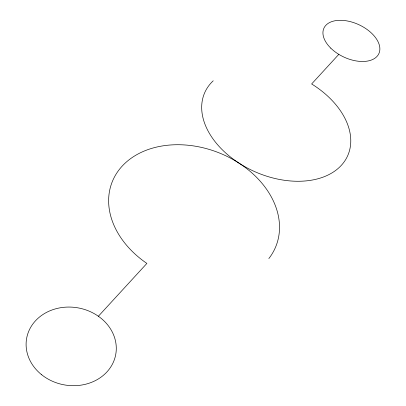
<?xml version="1.0" encoding="UTF-8"?>
<svg xmlns="http://www.w3.org/2000/svg" width="406" height="406" viewBox="0 0 406 406"><rect width="100%" height="100%" fill="white"/><g stroke="black" fill="none" stroke-linecap="round" stroke-linejoin="round"><path stroke-width="0.61" d="M98.369 316.259L146.881 263.418A87.965 66.082 21.1 0 1 121.627 166.724A87.965 66.082 21.1 0 1 237.429 162.131A87.965 66.082 21.1 0 1 268.833 258.576M338.822 54.353L311.641 83.966A78.13 52.146 23.7 0 1 341.004 165.689A78.13 52.146 23.7 0 1 237.84 162.37A78.13 52.146 23.7 0 1 213.226 80.794M330.768 48.141A30.277 17.834 24.9 0 0 378.717 53.947A30.277 17.834 24.9 0 0 344.74 20.574A30.277 17.834 24.9 0 0 330.768 48.141M41.539 374.647A45.279 39.118 10.2 0 0 115.441 355.93A45.279 39.118 10.2 0 0 56.596 308.57A45.279 39.118 10.2 0 0 41.539 374.647"/></g></svg>
